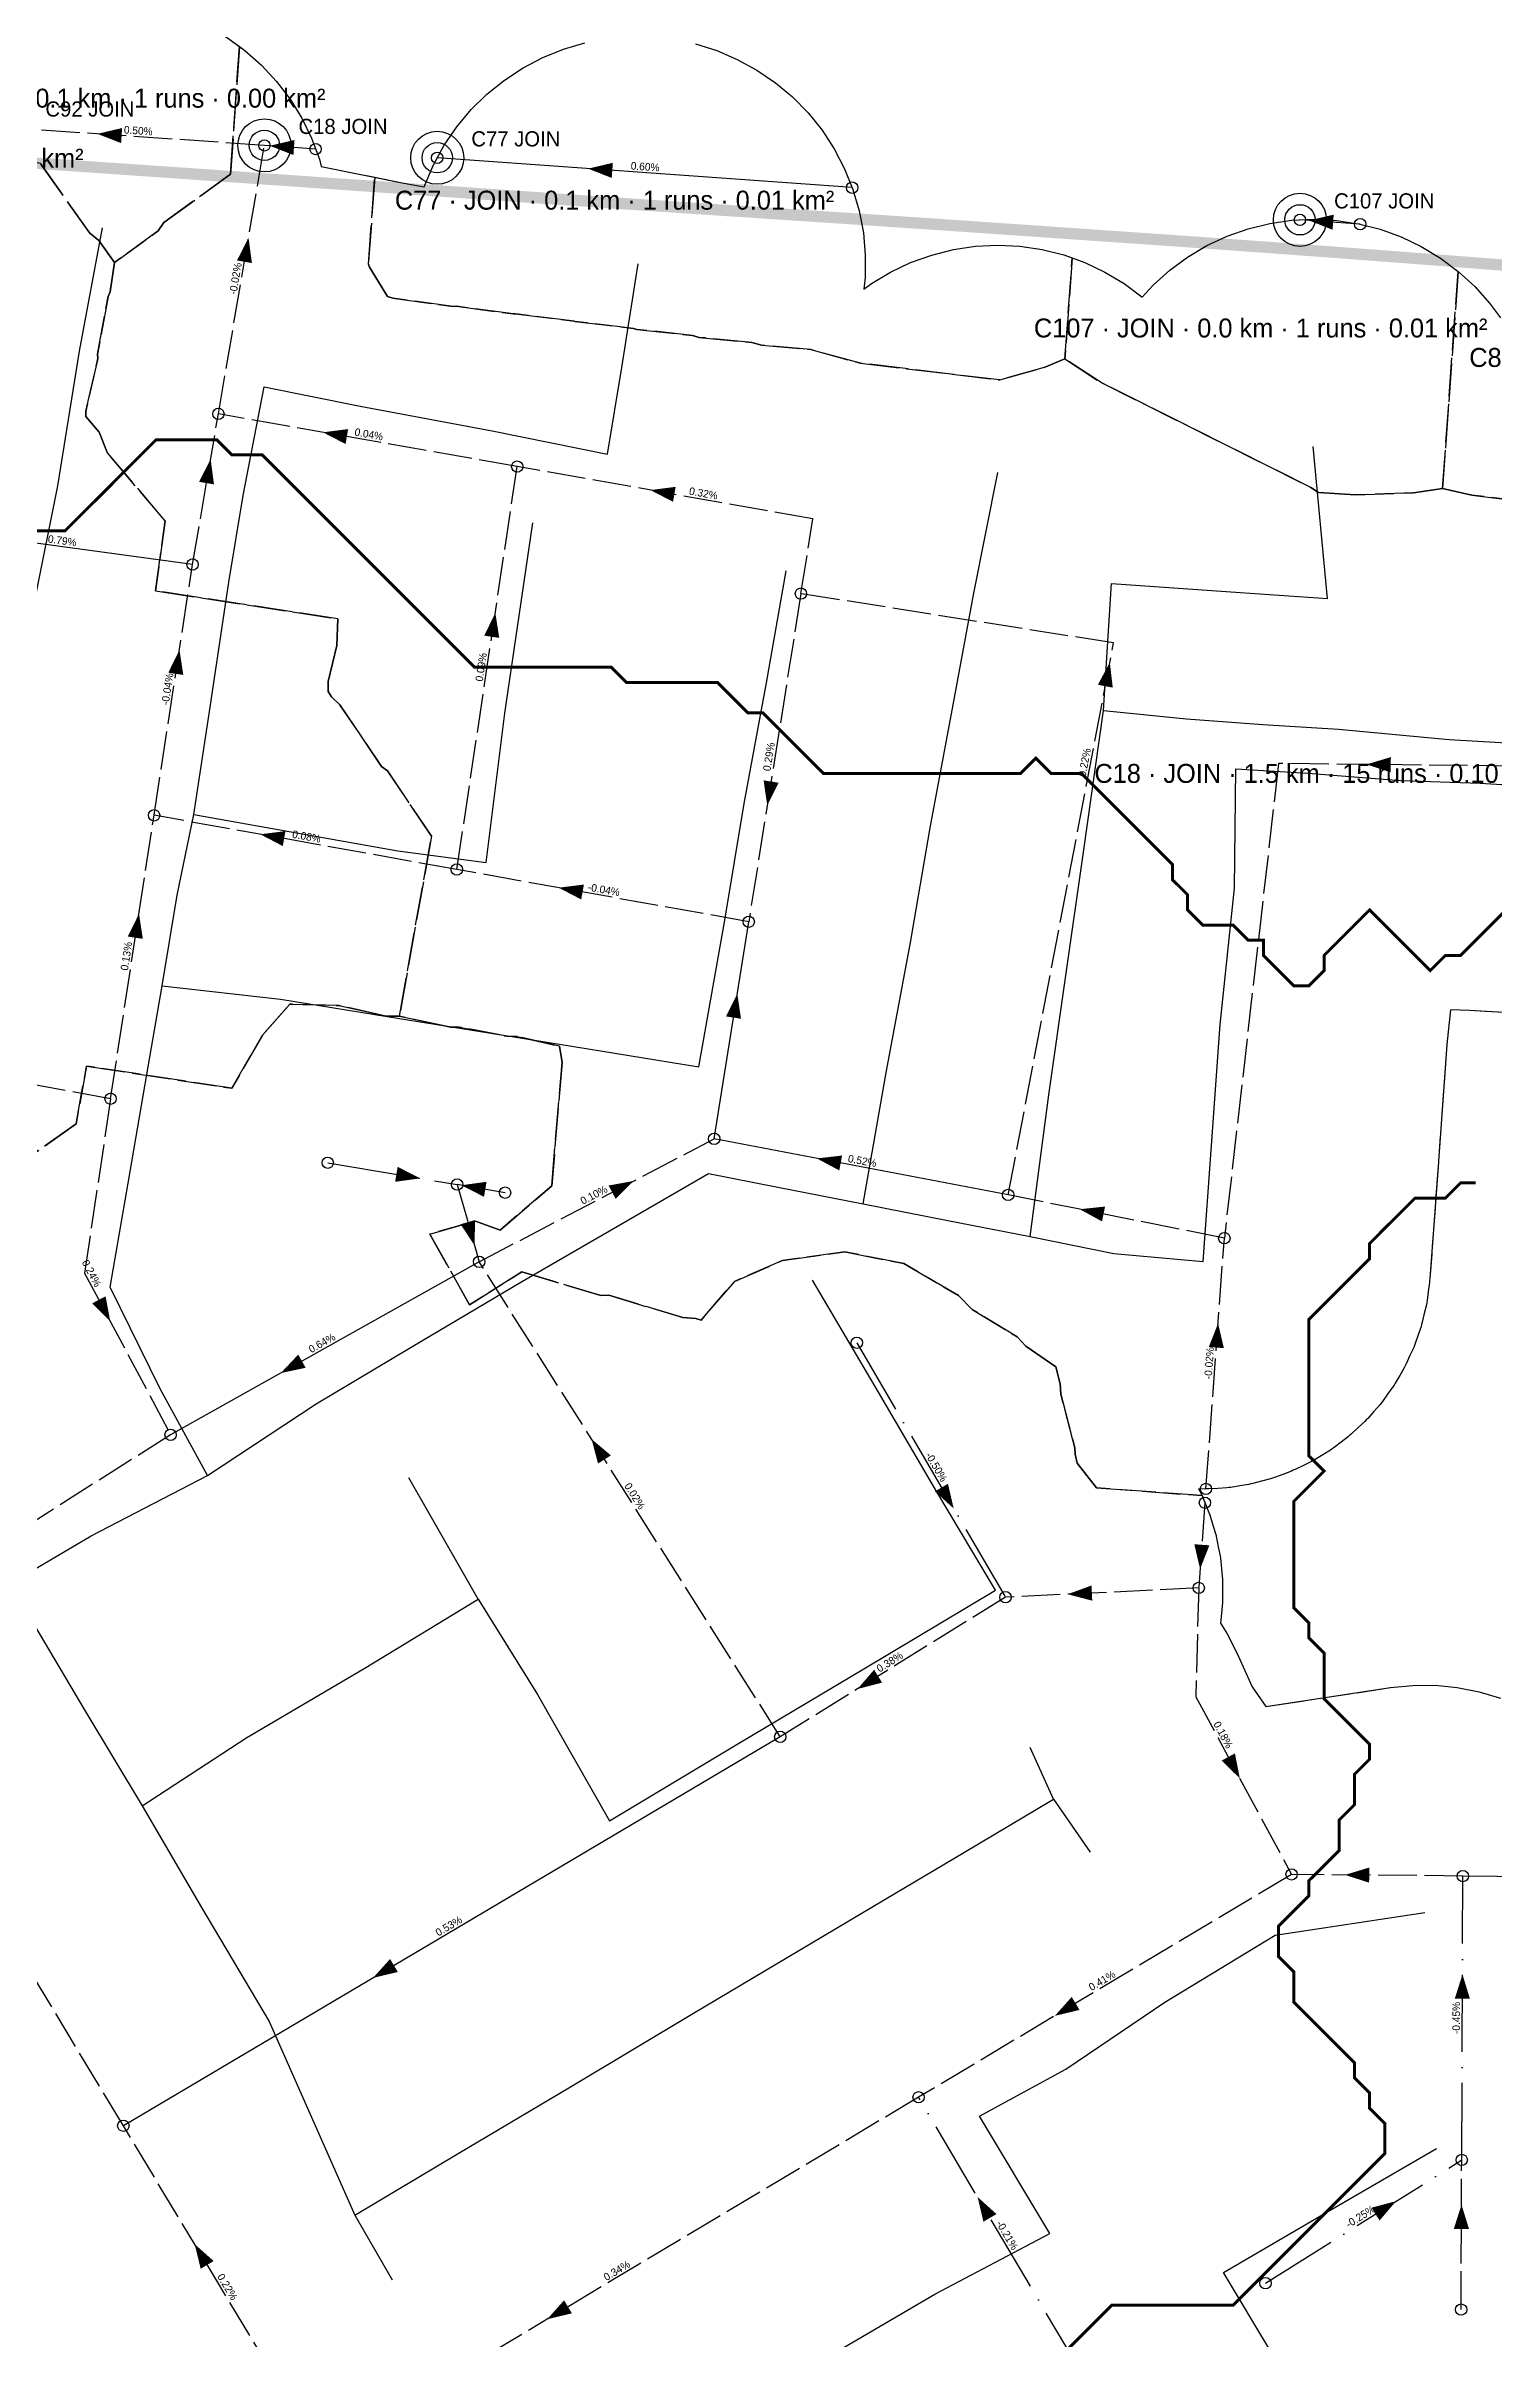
# Model space of a CAD drawing. Header units: metres. Extents: x 440276 to 476894, y 2561381 to 2578972.
# Drawn here: x 446325 to 446707, y 2567024 to 2567629 of the extents above; entities that cross this region are included whole.
import ezdxf
from ezdxf.enums import TextEntityAlignment as Align

# ---------------------------------------------------------------- set-up
doc = ezdxf.new("R2010")
doc.units = ezdxf.units.M
doc.header["$LTSCALE"] = 8
doc.linetypes.add('DASHDOT', pattern=[3.556, 2.54, -0.508, 0, -0.508])
doc.linetypes.add('DASHED', pattern=[1.524, 1.27, -0.254])
for name, color, linetype in [('A_ARROWS', 7, 'Continuous'), ('A_BUILT_2006', 252, 'Continuous'), ('A_CATCH_LABEL', 7, 'Continuous'), ('A_CATCHMENTS', 7, 'Continuous'), ('A_ENVELOPE', 3, 'Continuous'), ('A_GRADIENT', 8, 'Continuous'), ('A_JUNCTIONS', 8, 'Continuous'), ('A_MAIN_PIPE', 5, 'Continuous'), ('A_OUTLET_LABEL', 7, 'Continuous'), ('A_OUTLETS', 7, 'Continuous'), ('A_RUNS', 7, 'Continuous'), ('A_STREAMS', 5, 'Continuous')]:
    doc.layers.add(name, color=color, linetype=linetype)

msp = doc.modelspace()

# ---------------------------------------------------------------- linework, layer by layer
at = {"layer": 'A_ARROWS', "color": 1}
for points in [[(446338.93, 2567606), (446345.45, 2567607.55), (446345.18, 2567603.56)], [(446468.38, 2567596.82), (446474.91, 2567598.36), (446474.62, 2567594.37)], [(446424.11, 2567330.42), (446417.47, 2567329.51), (446418.14, 2567333.45)], [(446434.94, 2567328.59), (446441.58, 2567329.5), (446440.92, 2567325.55)], [(446438.41, 2567312.71), (446434.73, 2567318.32), (446438.58, 2567319.41)], [(446342.32, 2567292.71), (446337.55, 2567297.42), (446341.08, 2567299.3)], [(446387.31, 2567279.05), (446391.91, 2567283.93), (446393.87, 2567280.44)], [(446469.28, 2567261.65), (446474.39, 2567257.32), (446471.01, 2567255.18)], [(446564.83, 2567243.31), (446559.88, 2567247.82), (446563.33, 2567249.84)], [(446629.84, 2567227.35), (446628.31, 2567233.88), (446632.3, 2567233.59)], [(446594.9, 2567220.69), (446601.2, 2567222.99), (446601.39, 2567218.99)], [(446539.46, 2567195.69), (446543.84, 2567200.77), (446545.95, 2567197.37)], [(446640.32, 2567172.11), (446635.52, 2567176.79), (446639.04, 2567178.69)], [(446668.06, 2567146.64), (446674.48, 2567148.58), (446674.44, 2567144.58)], [(446411.65, 2567119.47), (446416.14, 2567124.45), (446418.18, 2567121.01)], [(446699.06, 2567120.37), (446701.03, 2567113.97), (446697.03, 2567113.98)], [(446591.51, 2567109.44), (446595.97, 2567114.44), (446598.03, 2567111.01)], [(446571.15, 2567061.64), (446576.13, 2567057.15), (446572.68, 2567055.12)], [(446681.54, 2567060.55), (446677.19, 2567055.45), (446675.06, 2567058.83)], [(446698.81, 2567059.63), (446700.78, 2567053.22), (446696.78, 2567053.24)], [(446364.59, 2567049.21), (446369.6, 2567044.76), (446366.18, 2567042.7)], [(446457.59, 2567029.4), (446462.05, 2567034.4), (446464.11, 2567030.96)]]:
    msp.add_solid(points, dxfattribs=at)
at = {"layer": 'A_ARROWS', "color": 2}
for points in [[(446384.4, 2567602.86), (446390.93, 2567604.4), (446390.64, 2567600.41)], [(446378.8, 2567578.57), (446379.69, 2567571.92), (446375.75, 2567572.6)], [(446398.44, 2567527.25), (446405.09, 2567528.11), (446404.4, 2567524.17)], [(446368.8, 2567520.17), (446369.69, 2567513.52), (446365.74, 2567514.2)], [(446484.83, 2567512.01), (446491.48, 2567512.87), (446490.79, 2567508.93)], [(446443.91, 2567479.64), (446444.94, 2567473.02), (446440.98, 2567473.61)], [(446606.03, 2567466.56), (446606.8, 2567459.9), (446602.87, 2567460.65)], [(446673.75, 2567439.63), (446680.17, 2567441.56), (446680.12, 2567437.56)], [(446515.64, 2567428.8), (446514.68, 2567435.43), (446518.63, 2567434.8)], [(446460.62, 2567407.1), (446467.28, 2567407.94), (446466.57, 2567404)], [(446507.75, 2567379.16), (446508.72, 2567372.53), (446504.77, 2567373.15)], [(446528.74, 2567335.67), (446535.4, 2567336.44), (446534.65, 2567332.51)], [(446480.39, 2567329.72), (446475.65, 2567324.98), (446473.79, 2567328.53)], [(446598.09, 2567322.27), (446604.76, 2567322.97), (446603.97, 2567319.05)], [(446634.59, 2567292.15), (446636.12, 2567285.62), (446632.13, 2567285.91)]]:
    msp.add_solid(points, dxfattribs=at)
at = {"layer": 'A_ARROWS', "color": 3}
for points in [[(446658.56, 2567583.15), (446665.08, 2567584.68), (446664.8, 2567580.7)], [(446360.58, 2567469.87), (446361.59, 2567463.24), (446357.63, 2567463.84)], [(446381.9, 2567421.19), (446388.55, 2567422.03), (446387.84, 2567418.09)], [(446349.9, 2567400.24), (446350.91, 2567393.61), (446346.95, 2567394.22)]]:
    msp.add_solid(points, dxfattribs=at)
at = {"layer": 'A_BUILT_2006', "color": 252}
for points in [[(446334.23, 2567548.63), (446340.29, 2567581.19)], [(446477.25, 2567544.39), (446481.57, 2567571.67)], [(446328.51, 2567513.15), (446334.23, 2567548.63)], [(446473.47, 2567521.49), (446477.25, 2567544.39)], [(446377.36, 2567510.59), (446382.93, 2567539.26)], [(446382.93, 2567539.26), (446408.24, 2567534.12)], [(446408.24, 2567534.12), (446443.04, 2567527.61)], [(446443.04, 2567527.61), (446473.47, 2567521.49)], [(446663.48, 2567483.44), (446659.7, 2567523.49)], [(446322.57, 2567483.77), (446328.51, 2567513.15)], [(446570.13, 2567484.8), (446576.46, 2567516.63)], [(446373.58, 2567487.68), (446377.36, 2567510.59)], [(446450.19, 2567478.84), (446453.78, 2567503.34)], [(446515.46, 2567461.14), (446520.68, 2567490.7)], [(446368.67, 2567454.73), (446373.58, 2567487.68)], [(446564.69, 2567455.34), (446570.13, 2567484.8)], [(446604.36, 2567453.84), (446606.43, 2567487.34)], [(446606.43, 2567487.34), (446640.47, 2567485.01)], [(446640.47, 2567485.01), (446663.48, 2567483.44)], [(446446.42, 2567453.16), (446450.19, 2567478.84)], [(446509.53, 2567429.28), (446515.46, 2567461.14)], [(446364.33, 2567426.41), (446368.67, 2567454.73)], [(446441.47, 2567413.73), (446446.42, 2567453.16)], [(446558.61, 2567422.86), (446564.69, 2567455.34)], [(446599.12, 2567416.48), (446604.36, 2567453.84)], [(446604.36, 2567453.84), (446626.25, 2567451.64)], [(446626.25, 2567451.64), (446646.36, 2567450.17)], [(446646.36, 2567450.17), (446666.37, 2567448.94)], [(446666.37, 2567448.94), (446695.53, 2567446.23)], [(446695.53, 2567446.23), (446721.36, 2567444.72)], [(446638.89, 2567406.99), (446639.27, 2567438.5)], [(446639.27, 2567438.5), (446658.23, 2567437.36)], [(446658.23, 2567437.36), (446682.7, 2567435.41)], [(446682.7, 2567435.41), (446703.72, 2567434.65)], [(446703.72, 2567434.65), (446722.25, 2567433.57)], [(446504.44, 2567398.57), (446509.53, 2567429.28)], [(446359.98, 2567405.13), (446364.33, 2567426.41)], [(446364.33, 2567426.41), (446395.98, 2567420.79)], [(446553.41, 2567392.69), (446558.61, 2567422.86)], [(446395.98, 2567420.79), (446418.16, 2567416.86)], [(446418.16, 2567416.86), (446441.47, 2567413.73)], [(446594.46, 2567383.91), (446599.12, 2567416.48)], [(446356.04, 2567381.22), (446359.98, 2567405.13)], [(446635.16, 2567370.99), (446638.89, 2567406.99)], [(446497.61, 2567359.83), (446504.44, 2567398.57)], [(446547.12, 2567358.83), (446553.41, 2567392.69)], [(446351.57, 2567355.29), (446356.04, 2567381.22)], [(446356.04, 2567381.22), (446387.26, 2567377.7)], [(446589.93, 2567352.48), (446594.46, 2567383.91)], [(446387.26, 2567377.7), (446418.59, 2567372.63)], [(446418.59, 2567372.63), (446460.84, 2567365.79)], [(446632.89, 2567339.1), (446635.16, 2567370.99)], [(446460.84, 2567365.79), (446497.61, 2567359.83)], [(446540.93, 2567323.69), (446547.12, 2567358.83)], [(446347.06, 2567329.19), (446351.57, 2567355.29)], [(446584.99, 2567315.07), (446589.93, 2567352.48)], [(446630.63, 2567308.44), (446632.89, 2567339.1)], [(446475.67, 2567317.52), (446500.19, 2567331.74)], [(446500.19, 2567331.74), (446518.47, 2567328.13)], [(446342.32, 2567301.7), (446347.06, 2567329.19)], [(446518.47, 2567328.13), (446540.93, 2567323.69)], [(446540.93, 2567323.69), (446563.29, 2567319.27)], [(446451.08, 2567303.25), (446475.67, 2567317.52)], [(446563.29, 2567319.27), (446584.99, 2567315.07)], [(446584.99, 2567315.07), (446607.07, 2567310.62)], [(446607.07, 2567310.62), (446630.63, 2567308.44)], [(446355.51, 2567274.91), (446342.32, 2567301.7)], [(446421.69, 2567285.92), (446451.08, 2567303.25)], [(446545.01, 2567273.98), (446527.57, 2567303.55)], [(446396.62, 2567270.95), (446421.69, 2567285.92)], [(446367.98, 2567252.03), (446355.51, 2567274.91)], [(446560.42, 2567247.72), (446545.01, 2567273.98)], [(446367.98, 2567252.03), (446396.62, 2567270.95)], [(446337.26, 2567236.1), (446367.98, 2567252.03)], [(446439.42, 2567219.43), (446421.05, 2567251.44)], [(446575.83, 2567221.72), (446560.42, 2567247.72)], [(446315.81, 2567223.43), (446337.26, 2567236.1)], [(446315.81, 2567223.43), (446335.58, 2567190.04)], [(446409.33, 2567201.1), (446439.42, 2567219.43)], [(446439.42, 2567219.43), (446455.05, 2567194.24)], [(446541.11, 2567201.01), (446575.83, 2567221.72)], [(446378.34, 2567182.86), (446409.33, 2567201.1)], [(446507.86, 2567181.18), (446541.11, 2567201.01)], [(446455.05, 2567194.24), (446474.07, 2567160.88)], [(446335.58, 2567190.04), (446350.7, 2567164.88)], [(446350.7, 2567164.88), (446378.34, 2567182.86)], [(446474.07, 2567160.88), (446507.86, 2567181.18)], [(446591.16, 2567166.64), (446584.99, 2567180.28)], [(446350.7, 2567164.88), (446366.38, 2567138.05)], [(446567.68, 2567152.66), (446591.16, 2567166.64)], [(446591.16, 2567166.64), (446600.81, 2567152.64)], [(446549.32, 2567141.73), (446567.68, 2567152.66)], [(446366.38, 2567138.05), (446384.22, 2567107.97)], [(446527.39, 2567128.67), (446549.32, 2567141.73)], [(446649.64, 2567130.74), (446689.1, 2567136.73)], [(446496.23, 2567110.12), (446527.39, 2567128.67)], [(446620.54, 2567113.05), (446649.64, 2567130.74)], [(446384.22, 2567107.97), (446406.84, 2567056.89)], [(446463.7, 2567090.74), (446496.23, 2567110.12)], [(446594.45, 2567095.41), (446620.54, 2567113.05)], [(446434.06, 2567073.1), (446463.7, 2567090.74)], [(446571.64, 2567083.01), (446594.45, 2567095.41)], [(446590.2, 2567052.06), (446571.64, 2567083.01)], [(446406.84, 2567056.89), (446434.06, 2567073.1)], [(446663.73, 2567057.87), (446692.19, 2567074.43)], [(446406.84, 2567056.89), (446416.73, 2567039.76)], [(446636.03, 2567041.76), (446663.73, 2567057.87)], [(446559.83, 2567036.05), (446590.2, 2567052.06)], [(446648.78, 2567020.45), (446636.03, 2567041.76)], [(446535.67, 2567021.84), (446559.83, 2567036.05)]]:
    msp.add_lwpolyline(points, dxfattribs=at)
at = {"layer": 'A_CATCHMENTS', "color": 1, "linetype": 'DASHED'}
msp.add_lwpolyline([(446356.42, 2567582.59), (446354.99, 2567580.42), (446343.45, 2567572.06), (446339.33, 2567577.9), (446336.92, 2567579.79), (446323.95, 2567598.14), (446305.83, 2567601.8), (446308.62, 2567640.49), (446309.95, 2567640.51), (446315.82, 2567640.02), (446321.61, 2567638.95), (446322.89, 2567638.58), (446327.87, 2567639.89), (446333.68, 2567640.83), (446339.56, 2567641.19), (446345.45, 2567640.97), (446351.28, 2567640.18), (446357.01, 2567638.82), (446362.58, 2567636.9), (446367.93, 2567634.45), (446373.02, 2567631.49), (446376.39, 2567629.05), (446374.07, 2567595.38), (446356.42, 2567582.59)], close=True, dxfattribs=at)
at = {"layer": 'A_CATCHMENTS', "color": 2, "linetype": 'DASHED'}
msp.add_lwpolyline([(446718.76, 2567373.67), (446700.88, 2567374.71), (446695.88, 2567374.89), (446694.94, 2567365.77), (446692.74, 2567334.85), (446692.73, 2567334.77), (446692.73, 2567334.69), (446690.47, 2567304.03), (446690.4, 2567303.47), (446690.38, 2567302.91), (446690.04, 2567300.55), (446689.75, 2567298.18), (446689.63, 2567297.63), (446689.55, 2567297.08), (446688.98, 2567294.76), (446688.46, 2567292.44), (446688.28, 2567291.9), (446688.15, 2567291.36), (446687.36, 2567289.11), (446686.61, 2567286.85), (446686.38, 2567286.33), (446686.2, 2567285.8), (446685.19, 2567283.64), (446684.23, 2567281.46), (446683.95, 2567280.97), (446683.71, 2567280.46), (446682.5, 2567278.41), (446681.32, 2567276.34), (446681, 2567275.88), (446680.71, 2567275.4), (446679.31, 2567273.47), (446677.93, 2567271.52), (446677.57, 2567271.1), (446677.23, 2567270.65), (446675.64, 2567268.87), (446674.09, 2567267.07), (446673.68, 2567266.68), (446673.31, 2567266.26), (446671.55, 2567264.65), (446669.82, 2567263.01), (446669.38, 2567262.66), (446668.97, 2567262.28), (446667.06, 2567260.85), (446665.18, 2567259.38), (446664.71, 2567259.08), (446664.26, 2567258.74), (446662.22, 2567257.51), (446660.21, 2567256.23), (446659.71, 2567255.98), (446659.23, 2567255.69), (446657.08, 2567254.66), (446654.95, 2567253.59), (446654.42, 2567253.38), (446653.92, 2567253.14), (446651.68, 2567252.32), (446649.45, 2567251.47), (446648.91, 2567251.32), (446648.38, 2567251.12), (446646.08, 2567250.53), (446643.78, 2567249.9), (446643.23, 2567249.8), (446642.68, 2567249.66), (446640.33, 2567249.3), (446637.98, 2567248.89), (446637.42, 2567248.85), (446636.86, 2567248.76), (446634.48, 2567248.63), (446632.11, 2567248.46), (446631.54, 2567248.47), (446630.98, 2567248.44), (446629.46, 2567248.5), (446630.12, 2567247.27), (446630.16, 2567247.18), (446630.2, 2567247.1), (446630.36, 2567246.72), (446602.49, 2567248.76), (446597.44, 2567255.29), (446596.85, 2567257.64), (446596.81, 2567259.31), (446593.11, 2567273.47), (446592.94, 2567276.22), (446591.74, 2567280.66), (446583.91, 2567286.11), (446581.58, 2567288.57), (446569.71, 2567295.83), (446566.1, 2567299.52), (446551.64, 2567307.94), (446536.15, 2567311.01), (446519.64, 2567308.73), (446506.98, 2567303.23), (446498.19, 2567293), (446496.84, 2567293.41), (446493.39, 2567293.68), (446473.86, 2567299.59), (446471.73, 2567299.47), (446450.89, 2567305.78), (446437.1, 2567297.04), (446426.63, 2567315.71), (446438.7, 2567319.16), (446445.15, 2567316.74), (446458.79, 2567328.42), (446461.51, 2567360.97), (446460.84, 2567365.31), (446449.71, 2567367.83), (446449.71, 2567367.83), (446446.94, 2567367.93), (446434.27, 2567370.34), (446432.06, 2567370.34), (446418.59, 2567373.2), (446427.09, 2567420.67), (446415.42, 2567437.95), (446413.89, 2567439.08), (446402.91, 2567455.35), (446400.7, 2567457.49), (446399.78, 2567458.85), (446399.84, 2567461.49), (446402.05, 2567471), (446402.33, 2567478.05), (446354.28, 2567485.42), (446356.78, 2567503.86), (446341.6, 2567521.79), (446339.41, 2567527.28), (446335.9, 2567531.44), (446335.9, 2567532.81), (446339.01, 2567546.69), (446338.96, 2567547.92), (446341.77, 2567563.08), (446342.32, 2567564.36), (446343.45, 2567572.06), (446354.99, 2567580.42), (446356.42, 2567582.59), (446374.07, 2567595.38), (446376.39, 2567629.05), (446377.79, 2567628.04), (446382.2, 2567624.14), (446386.21, 2567619.82), (446389.77, 2567615.13), (446392.86, 2567610.12), (446395.44, 2567604.83), (446397.49, 2567599.31), (446397.99, 2567597.42), (446412.09, 2567594.56), (446410.44, 2567571.66), (446410.67, 2567570.87), (446415.5, 2567563.12), (446416.88, 2567562.62), (446432.75, 2567560.44), (446433.63, 2567560.5), (446448.67, 2567558.5), (446449.2, 2567558.54), (446464.78, 2567556.54), (446464.84, 2567556.52), (446480.37, 2567554.69), (446481.26, 2567554.41), (446495.96, 2567552.83), (446497.68, 2567552.31), (446511.54, 2567550.96), (446514.11, 2567550.23), (446527.13, 2567549.08), (446540.26, 2567545.49), (446576.99, 2567541.07), (446588.69, 2567544.37), (446594.18, 2567546.61), (446603.71, 2567540.39), (446659.1, 2567512.69), (446661.12, 2567511.38), (446670.83, 2567510.72), (446686.17, 2567511.33), (446693.82, 2567512.45), (446701.49, 2567510.67), (446716.8, 2567508.81)], dxfattribs=at)
at = {"layer": 'A_CATCHMENTS', "color": 1, "linetype": 'DASHED'}
for points in [[(446496.71, 2567629.73), (446502.33, 2567627.97), (446507.75, 2567625.66), (446512.91, 2567622.83), (446517.78, 2567619.51), (446522.29, 2567615.73), (446526.42, 2567611.53), (446530.11, 2567606.94), (446533.33, 2567602.02), (446536.05, 2567596.8), (446538.25, 2567591.33), (446539.91, 2567585.68), (446541, 2567579.9), (446541.52, 2567574.03), (446541.46, 2567568.14), (446541.13, 2567565.03), (446543.11, 2567566.51), (446548.16, 2567569.54), (446553.48, 2567572.05), (446559.03, 2567574.04), (446564.74, 2567575.47), (446570.56, 2567576.34), (446576.44, 2567576.63), (446582.32, 2567576.34), (446588.15, 2567575.48), (446593.86, 2567574.05), (446596.1, 2567573.25), (446594.18, 2567546.61), (446588.69, 2567544.37), (446576.99, 2567541.07), (446576.99, 2567541.07), (446540.26, 2567545.49), (446527.13, 2567549.08), (446514.11, 2567550.23), (446511.54, 2567550.96), (446497.68, 2567552.31), (446495.96, 2567552.83), (446481.26, 2567554.41), (446480.37, 2567554.69), (446464.84, 2567556.52), (446464.78, 2567556.54), (446449.2, 2567558.54), (446448.67, 2567558.5), (446433.63, 2567560.5), (446432.75, 2567560.44), (446416.88, 2567562.62), (446415.5, 2567563.12), (446410.67, 2567570.87), (446410.44, 2567571.66), (446412.09, 2567594.56), (446419.73, 2567593.01), (446425.14, 2567592), (446425.27, 2567592.44), (446427.58, 2567597.85), (446430.41, 2567603.02), (446433.73, 2567607.88), (446437.51, 2567612.4), (446441.71, 2567616.52), (446446.3, 2567620.21), (446451.22, 2567623.44), (446456.44, 2567626.16), (446461.91, 2567628.36), (446467.56, 2567630.01)], [(446716.8, 2567508.81), (446701.49, 2567510.67), (446693.82, 2567512.45), (446697.94, 2567569.73), (446697.95, 2567569.72), (446702.29, 2567565.75), (446706.23, 2567561.37), (446709.09, 2567557.48)], [(446315.16, 2567332.02), (446333.3, 2567344.79), (446336.08, 2567360.04), (446374.35, 2567354.17), (446382.49, 2567368.23), (446389.71, 2567376.36), (446402.61, 2567376.03), (446414.99, 2567373.24), (446418.59, 2567373.2), (446432.06, 2567370.34), (446434.27, 2567370.34), (446446.94, 2567367.93), (446449.71, 2567367.83), (446460.84, 2567365.31), (446461.51, 2567360.97), (446458.79, 2567328.42), (446445.15, 2567316.74), (446438.7, 2567319.16), (446426.63, 2567315.71), (446437.1, 2567297.04), (446450.89, 2567305.78), (446471.73, 2567299.47), (446473.86, 2567299.59), (446493.39, 2567293.68), (446496.84, 2567293.41), (446498.19, 2567293), (446506.98, 2567303.23), (446519.64, 2567308.73), (446536.15, 2567311.01), (446551.64, 2567307.94), (446566.1, 2567299.52), (446569.71, 2567295.83), (446581.58, 2567288.57), (446583.91, 2567286.11), (446591.74, 2567280.66), (446592.94, 2567276.22), (446593.11, 2567273.47), (446596.81, 2567259.31), (446596.85, 2567257.64), (446597.44, 2567255.29), (446602.49, 2567248.76), (446630.36, 2567246.72), (446631.28, 2567244.46), (446632.36, 2567241.82), (446632.39, 2567241.74), (446632.42, 2567241.65), (446633.24, 2567238.92), (446634.06, 2567236.19), (446634.08, 2567236.1), (446634.11, 2567236.01), (446634.65, 2567233.21), (446635.2, 2567230.41), (446635.21, 2567230.32), (446635.22, 2567230.23), (446635.49, 2567227.39), (446635.76, 2567224.55), (446635.76, 2567224.46), (446635.77, 2567224.36), (446635.76, 2567221.51), (446635.75, 2567218.66), (446635.74, 2567218.57), (446635.74, 2567218.48), (446635.45, 2567215.64), (446635.19, 2567213.02), (446636.97, 2567210.25), (446639.66, 2567205.01), (446643.61, 2567196.28), (446647.21, 2567191.06), (446680.1, 2567196.05), (446685.95, 2567196.65), (446691.84, 2567196.67), (446697.7, 2567196.11), (446703.48, 2567194.98), (446709.12, 2567193.29)]]:
    msp.add_lwpolyline(points, dxfattribs=at)
at = {"layer": 'A_CATCHMENTS', "color": 3, "linetype": 'DASHED'}
msp.add_lwpolyline([(446323.95, 2567598.14), (446336.92, 2567579.79), (446339.33, 2567577.9), (446343.45, 2567572.06), (446342.32, 2567564.36), (446341.77, 2567563.08), (446338.96, 2567547.92), (446339.01, 2567546.69), (446335.9, 2567532.81), (446335.9, 2567531.44), (446339.41, 2567527.28), (446341.6, 2567521.79), (446356.78, 2567503.86), (446354.28, 2567485.42), (446402.33, 2567478.05), (446402.05, 2567471), (446399.84, 2567461.49), (446399.78, 2567458.85), (446400.7, 2567457.49), (446402.91, 2567455.35), (446413.89, 2567439.08), (446415.42, 2567437.95), (446427.09, 2567420.67), (446418.59, 2567373.2), (446414.99, 2567373.24), (446402.61, 2567376.03), (446389.71, 2567376.36), (446382.49, 2567368.23), (446374.35, 2567354.17), (446336.08, 2567360.04), (446333.3, 2567344.79), (446315.16, 2567332.02)], dxfattribs=at)
msp.add_lwpolyline([(446693.82, 2567512.45), (446686.17, 2567511.33), (446670.83, 2567510.72), (446661.12, 2567511.38), (446659.1, 2567512.69), (446603.71, 2567540.39), (446594.18, 2567546.61), (446596.1, 2567573.25), (446599.41, 2567572.06), (446604.73, 2567569.55), (446609.78, 2567566.52), (446614.51, 2567563.02), (446614.58, 2567562.95), (446617.44, 2567566.08), (446621.82, 2567570.02), (446626.56, 2567573.51), (446631.63, 2567576.52), (446636.96, 2567579.01), (446642.51, 2567580.97), (446648.23, 2567582.38), (446654.06, 2567583.22), (446659.94, 2567583.49), (446665.82, 2567583.18), (446671.64, 2567582.29), (446677.34, 2567580.84), (446682.88, 2567578.83), (446688.19, 2567576.29), (446693.23, 2567573.24), (446697.94, 2567569.73), (446693.82, 2567512.45)], close=True, dxfattribs=at)
at = {"layer": 'A_ENVELOPE', "color": 3}
for points in [[(446373.02, 2567631.49), (446377.79, 2567628.04), (446382.2, 2567624.14), (446386.21, 2567619.82), (446389.77, 2567615.13), (446392.86, 2567610.12), (446395.44, 2567604.83), (446397.49, 2567599.31), (446397.99, 2567597.42), (446419.73, 2567593.01), (446425.14, 2567592), (446425.27, 2567592.44), (446427.58, 2567597.85), (446430.41, 2567603.02), (446433.73, 2567607.88), (446437.51, 2567612.4), (446441.71, 2567616.52), (446446.3, 2567620.21), (446451.22, 2567623.44), (446456.44, 2567626.16), (446461.91, 2567628.36), (446467.56, 2567630.01)], [(446496.71, 2567629.73), (446502.33, 2567627.97), (446507.75, 2567625.66), (446512.91, 2567622.83), (446517.78, 2567619.51), (446522.29, 2567615.73), (446526.42, 2567611.53), (446530.11, 2567606.94), (446533.33, 2567602.02), (446536.05, 2567596.8), (446538.25, 2567591.33), (446539.91, 2567585.68), (446541, 2567579.9), (446541.52, 2567574.03), (446541.46, 2567568.14), (446541.13, 2567565.03), (446543.11, 2567566.51), (446548.16, 2567569.54), (446553.48, 2567572.05), (446559.03, 2567574.04), (446564.74, 2567575.47), (446570.56, 2567576.34), (446576.44, 2567576.63), (446582.32, 2567576.34), (446588.15, 2567575.48), (446593.86, 2567574.05), (446599.41, 2567572.06), (446604.73, 2567569.55), (446609.78, 2567566.52), (446614.51, 2567563.02), (446614.58, 2567562.95), (446617.44, 2567566.08), (446621.82, 2567570.02), (446626.56, 2567573.51), (446631.63, 2567576.52), (446636.96, 2567579.01), (446642.51, 2567580.97), (446648.23, 2567582.38), (446654.06, 2567583.22), (446659.94, 2567583.49), (446665.82, 2567583.18), (446671.64, 2567582.29), (446677.34, 2567580.84), (446682.88, 2567578.83), (446688.19, 2567576.29), (446693.23, 2567573.24), (446697.95, 2567569.72), (446702.29, 2567565.75), (446706.23, 2567561.37), (446709.09, 2567557.48)], [(446718.76, 2567373.67), (446700.88, 2567374.71), (446695.88, 2567374.89), (446694.94, 2567365.77), (446692.74, 2567334.85), (446692.73, 2567334.77), (446692.73, 2567334.69), (446690.47, 2567304.03), (446690.4, 2567303.47), (446690.38, 2567302.91), (446690.04, 2567300.55), (446689.75, 2567298.18), (446689.63, 2567297.63), (446689.55, 2567297.08), (446688.98, 2567294.76), (446688.46, 2567292.44), (446688.28, 2567291.9), (446688.15, 2567291.36), (446687.36, 2567289.11), (446686.61, 2567286.85), (446686.38, 2567286.33), (446686.2, 2567285.8), (446685.19, 2567283.64), (446684.23, 2567281.46), (446683.95, 2567280.97), (446683.71, 2567280.46), (446682.5, 2567278.41), (446681.32, 2567276.34), (446681, 2567275.88), (446680.71, 2567275.4), (446679.31, 2567273.47), (446677.93, 2567271.52), (446677.57, 2567271.1), (446677.23, 2567270.65), (446675.64, 2567268.87), (446674.09, 2567267.07), (446673.68, 2567266.68), (446673.31, 2567266.26), (446671.55, 2567264.65), (446669.82, 2567263.01), (446669.38, 2567262.66), (446668.97, 2567262.28), (446667.06, 2567260.85), (446665.18, 2567259.38), (446664.71, 2567259.08), (446664.26, 2567258.74), (446662.22, 2567257.51), (446660.21, 2567256.23), (446659.71, 2567255.98), (446659.23, 2567255.69), (446657.08, 2567254.66), (446654.95, 2567253.59), (446654.42, 2567253.38), (446653.92, 2567253.14), (446651.68, 2567252.32), (446649.45, 2567251.47), (446648.91, 2567251.32), (446648.38, 2567251.12), (446646.08, 2567250.53), (446643.78, 2567249.9), (446643.23, 2567249.8), (446642.68, 2567249.66), (446640.33, 2567249.3), (446637.98, 2567248.89), (446637.42, 2567248.85), (446636.86, 2567248.76), (446634.48, 2567248.63), (446632.11, 2567248.46), (446631.54, 2567248.47), (446630.98, 2567248.44), (446629.46, 2567248.5), (446630.12, 2567247.27), (446630.16, 2567247.18), (446630.2, 2567247.1), (446631.28, 2567244.46), (446632.36, 2567241.82), (446632.39, 2567241.74), (446632.42, 2567241.65), (446633.24, 2567238.92), (446634.06, 2567236.19), (446634.08, 2567236.1), (446634.11, 2567236.01), (446634.65, 2567233.21), (446635.2, 2567230.41), (446635.21, 2567230.32), (446635.22, 2567230.23), (446635.49, 2567227.39), (446635.76, 2567224.55), (446635.76, 2567224.46), (446635.77, 2567224.36), (446635.76, 2567221.51), (446635.75, 2567218.66), (446635.74, 2567218.57), (446635.74, 2567218.48), (446635.45, 2567215.64), (446635.19, 2567213.02), (446636.97, 2567210.25), (446639.66, 2567205.01), (446643.61, 2567196.28), (446647.21, 2567191.06), (446680.1, 2567196.05), (446685.95, 2567196.65), (446691.84, 2567196.67), (446697.7, 2567196.11), (446703.48, 2567194.98), (446709.12, 2567193.29)]]:
    msp.add_lwpolyline(points, dxfattribs=at)
at = {"layer": 'A_JUNCTIONS'}
for centre in [(446382.98, 2567602.97), (446396.5, 2567601.99), (446428.58, 2567599.69), (446538.06, 2567591.81), (446656.19, 2567583.32), (446672.08, 2567582.18), (446370.84, 2567532.12), (446449.69, 2567518.21), (446364.04, 2567492.39), (446524.54, 2567484.69), (446353.88, 2567426.2), (446433.76, 2567411.91), (446510.76, 2567398.12), (446342.41, 2567351.42), (446501.65, 2567340.84), (446399.68, 2567334.54), (446433.83, 2567328.78), (446446.47, 2567326.64), (446579.2, 2567326.05), (446636.24, 2567314.62), (446439.64, 2567308.41), (446539.27, 2567287.05), (446358.24, 2567262.75), (446631.39, 2567248.46), (446631.12, 2567244.84), (446629.47, 2567222.34), (446578.51, 2567219.9), (446519.09, 2567183.07), (446653.99, 2567146.78), (446699.17, 2567146.34), (446555.58, 2567087.96), (446345.77, 2567080.46), (446698.86, 2567071.42), (446647.1, 2567038.91), (446698.7, 2567031.94)]:
    msp.add_circle(centre, 1.5, dxfattribs=at)
at = {"layer": 'A_MAIN_PIPE', "color": 5, "const_width": 3}
msp.add_lwpolyline([(445555.28, 2567654.51), (446003.63, 2567620.29), (446474.1, 2567587.83), (446559.28, 2567582.2), (446569.88, 2567581.47), (446580.47, 2567580.74), (446594.98, 2567579.74), (446601.66, 2567579.28), (446612.25, 2567578.55), (446622.84, 2567577.82), (446633.43, 2567577.07), (446644.01, 2567576.32), (446653.1, 2567575.66), (446665.17, 2567574.77), (446675.75, 2567573.97), (446686.34, 2567573.17), (446699.17, 2567572.19), (446707.52, 2567571.56), (446718.12, 2567570.76)], dxfattribs=at)
at = {"layer": 'A_OUTLETS', "color": 5}
for centre, radius in [((446382.98, 2567602.97), 7), ((446382.98, 2567602.97), 4), ((446428.58, 2567599.69), 7), ((446428.58, 2567599.69), 4), ((446656.19, 2567583.32), 7), ((446656.19, 2567583.32), 4)]:
    msp.add_circle(centre, radius, dxfattribs=at)
at = {"layer": 'A_RUNS', "color": 1, "linetype": 'DASHED'}
for points in [[(446382.98, 2567602.97), (446316.21, 2567607.56)], [(446342.41, 2567351.42), (446335.55, 2567305.44), (446358.24, 2567262.75)], [(446433.83, 2567328.78), (446439.64, 2567308.41)], [(446519.09, 2567183.07), (446439.64, 2567308.41)], [(446358.24, 2567262.75), (446269.76, 2567206.64)], [(446631.12, 2567244.84), (446629.47, 2567222.34)], [(446578.51, 2567219.9), (446519.09, 2567183.07)], [(446629.47, 2567222.34), (446578.51, 2567219.9)], [(446629.47, 2567222.34), (446628.69, 2567193.66), (446653.99, 2567146.78)], [(446345.77, 2567080.46), (446269.76, 2567206.64)], [(446653.99, 2567146.78), (446555.58, 2567087.96)], [(446699.17, 2567146.34), (446653.99, 2567146.78)], [(446555.58, 2567087.96), (446397.98, 2566993.77)], [(446397.98, 2566993.77), (446345.77, 2567080.46)], [(446698.7, 2567031.94), (446698.86, 2567071.42)]]:
    msp.add_lwpolyline(points, dxfattribs=at)
at = {"layer": 'A_RUNS', "color": 2, "linetype": 'DASHED'}
for points in [[(446370.84, 2567532.12), (446382.98, 2567602.97)], [(446396.5, 2567601.99), (446382.98, 2567602.97)], [(446364.04, 2567492.39), (446370.84, 2567532.12)], [(446449.69, 2567518.21), (446370.84, 2567532.12)], [(446433.76, 2567411.91), (446449.69, 2567518.21)], [(446524.54, 2567484.69), (446527.68, 2567504.45), (446449.69, 2567518.21)], [(446524.54, 2567484.69), (446510.76, 2567398.12)], [(446579.2, 2567326.05), (446607.01, 2567471.68), (446524.54, 2567484.69)], [(446907.67, 2567437.15), (446650.52, 2567439.87), (446636.24, 2567314.62)], [(446510.76, 2567398.12), (446433.76, 2567411.91)], [(446439.64, 2567308.41), (446501.65, 2567340.84)], [(446636.24, 2567314.62), (446579.2, 2567326.05)], [(446631.39, 2567248.46), (446636.24, 2567314.62)]]:
    msp.add_lwpolyline(points, dxfattribs=at)
at = {"layer": 'A_RUNS', "color": 1}
for points in [[(446538.06, 2567591.81), (446428.58, 2567599.69)], [(446446.47, 2567326.64), (446433.83, 2567328.78)], [(446439.64, 2567308.41), (446358.24, 2567262.75)], [(446519.09, 2567183.07), (446345.77, 2567080.46)], [(446780.5, 2567145.54), (446699.17, 2567146.34)]]:
    msp.add_lwpolyline(points, dxfattribs=at)
at = {"layer": 'A_RUNS', "color": 3, "linetype": 'DASHED'}
for points in [[(446672.08, 2567582.18), (446656.19, 2567583.32)], [(446353.88, 2567426.2), (446364.04, 2567492.39)], [(446342.41, 2567351.42), (446353.88, 2567426.2)], [(446433.76, 2567411.91), (446353.88, 2567426.2)], [(446342.41, 2567351.42), (446265.92, 2567365.37)]]:
    msp.add_lwpolyline(points, dxfattribs=at)
at = {"layer": 'A_RUNS', "color": 3}
msp.add_lwpolyline([(446364.04, 2567492.39), (446294.84, 2567501.78)], dxfattribs=at)
at = {"layer": 'A_RUNS', "color": 2}
for points in [[(446501.65, 2567340.84), (446510.76, 2567398.12)], [(446579.2, 2567326.05), (446501.65, 2567340.84)]]:
    msp.add_lwpolyline(points, dxfattribs=at)
at = {"layer": 'A_RUNS', "color": 1, "linetype": 'DASHDOT'}
for points in [[(446399.68, 2567334.54), (446433.83, 2567328.78)], [(446539.27, 2567287.05), (446578.51, 2567219.9)], [(446698.86, 2567071.42), (446699.17, 2567146.34)], [(446599.6, 2567013.55), (446555.58, 2567087.96)], [(446647.1, 2567038.91), (446698.86, 2567071.42)]]:
    msp.add_lwpolyline(points, dxfattribs=at)
at = {"layer": 'A_STREAMS', "color": 5, "const_width": 0.8}
for points in [[(446710.57, 2567401.24), (446706.57, 2567397.24), (446702.56, 2567393.24), (446698.56, 2567389.24), (446694.56, 2567389.24), (446690.56, 2567385.24), (446686.56, 2567389.24), (446682.56, 2567393.24), (446678.55, 2567397.24), (446674.55, 2567401.24), (446670.55, 2567397.24), (446666.55, 2567393.24), (446662.55, 2567389.24), (446662.55, 2567385.24), (446658.55, 2567381.23), (446654.54, 2567381.23), (446650.54, 2567385.24), (446646.54, 2567389.24), (446646.54, 2567393.24), (446642.54, 2567393.24), (446638.54, 2567397.24), (446634.53, 2567397.24), (446630.53, 2567397.24), (446626.53, 2567401.24), (446626.53, 2567405.25), (446622.53, 2567409.25), (446622.53, 2567413.25), (446618.53, 2567417.25), (446614.53, 2567421.25), (446610.52, 2567425.25), (446606.52, 2567429.26), (446602.52, 2567433.26), (446598.52, 2567437.26), (446594.52, 2567437.26), (446590.52, 2567437.26), (446586.51, 2567441.26), (446582.51, 2567437.26), (446578.51, 2567437.26), (446574.51, 2567437.26), (446570.51, 2567437.26), (446566.51, 2567437.26), (446562.5, 2567437.26), (446558.5, 2567437.26), (446554.5, 2567437.26), (446550.5, 2567437.26), (446546.5, 2567437.26), (446542.49, 2567437.26), (446538.49, 2567437.26), (446534.49, 2567437.26), (446530.49, 2567437.26), (446526.49, 2567441.26), (446522.49, 2567445.26), (446518.48, 2567449.26), (446514.48, 2567453.27), (446510.48, 2567453.27), (446506.48, 2567457.27), (446502.48, 2567461.27), (446498.48, 2567461.27), (446494.47, 2567461.27), (446490.47, 2567461.27), (446486.47, 2567461.27), (446482.47, 2567461.27), (446478.47, 2567461.27), (446474.47, 2567465.27), (446470.46, 2567465.27), (446466.46, 2567465.27), (446462.46, 2567465.27), (446458.46, 2567465.27), (446454.46, 2567465.27), (446450.45, 2567465.27), (446446.45, 2567465.27), (446442.45, 2567465.27), (446438.45, 2567465.27), (446434.45, 2567469.27), (446430.45, 2567473.28), (446426.44, 2567477.28), (446422.44, 2567481.28), (446418.44, 2567485.28), (446414.44, 2567489.28), (446410.44, 2567493.28), (446406.44, 2567497.29), (446402.43, 2567501.29), (446398.43, 2567505.29), (446394.43, 2567509.29), (446390.43, 2567513.29), (446386.43, 2567517.3), (446382.42, 2567521.3), (446378.42, 2567521.3), (446374.42, 2567521.3), (446370.42, 2567525.3), (446366.42, 2567525.3), (446362.42, 2567525.3), (446358.41, 2567525.3), (446354.41, 2567525.3), (446350.41, 2567521.3), (446346.41, 2567517.3), (446342.41, 2567513.29), (446338.41, 2567509.29), (446334.4, 2567505.29), (446330.4, 2567501.29), (446326.4, 2567501.29), (446322.4, 2567501.29)], [(446702.56, 2567329.21), (446698.56, 2567329.21), (446694.56, 2567325.21), (446690.56, 2567325.21), (446686.56, 2567325.21), (446682.56, 2567321.21), (446678.55, 2567317.21), (446674.55, 2567313.2), (446674.55, 2567309.2), (446670.55, 2567305.2), (446666.55, 2567301.2), (446662.55, 2567297.2), (446658.55, 2567293.2), (446658.55, 2567289.19), (446658.55, 2567285.19), (446658.55, 2567281.19), (446658.55, 2567277.19), (446658.55, 2567273.19), (446658.55, 2567269.18), (446658.55, 2567265.18), (446658.55, 2567261.18), (446658.55, 2567257.18), (446662.55, 2567253.18), (446658.55, 2567249.18), (446654.54, 2567245.17), (446654.54, 2567241.17), (446654.54, 2567237.17), (446654.54, 2567233.17), (446654.54, 2567229.17), (446654.54, 2567225.17), (446654.54, 2567221.16), (446654.54, 2567217.16), (446658.55, 2567213.16), (446658.55, 2567209.16), (446662.55, 2567205.16), (446662.55, 2567201.15), (446662.55, 2567197.15), (446662.55, 2567193.15), (446666.55, 2567189.15), (446670.55, 2567185.15), (446674.55, 2567181.15), (446674.55, 2567177.14), (446670.55, 2567173.14), (446670.55, 2567169.14), (446670.55, 2567165.14), (446666.55, 2567161.14), (446666.55, 2567157.13), (446666.55, 2567153.13), (446662.55, 2567149.13), (446658.55, 2567145.13), (446658.55, 2567141.13), (446654.54, 2567137.13), (446650.54, 2567133.12), (446650.54, 2567129.12), (446650.54, 2567125.12), (446654.54, 2567121.12), (446654.54, 2567117.12), (446654.54, 2567113.12), (446658.55, 2567109.11), (446662.55, 2567105.11), (446666.55, 2567101.11), (446670.55, 2567097.11), (446670.55, 2567093.11), (446674.55, 2567089.1), (446674.55, 2567085.1), (446678.55, 2567081.1), (446678.55, 2567077.1), (446678.55, 2567073.1), (446674.55, 2567069.1), (446670.55, 2567065.09), (446666.55, 2567061.09), (446662.55, 2567057.09), (446658.55, 2567053.09), (446654.54, 2567049.09), (446650.54, 2567045.08), (446646.54, 2567041.08), (446642.54, 2567037.08), (446638.54, 2567033.08), (446634.53, 2567033.08), (446630.53, 2567033.08), (446626.53, 2567033.08), (446622.53, 2567033.08), (446618.53, 2567033.08), (446614.53, 2567033.08), (446610.52, 2567033.08), (446606.52, 2567033.08), (446602.52, 2567029.08), (446598.52, 2567025.08), (446594.52, 2567021.07)]]:
    msp.add_lwpolyline(points, dxfattribs=at)

# ---------------------------------------------------------------- texts
at = {"layer": 'A_CATCH_LABEL', "color": 1}
for s, p in [('C92 · JOIN · 0.1 km · 1 runs · 0.00 km²', (446341.13, 2567615.42)), ('C77 · JOIN · 0.1 km · 1 runs · 0.01 km²', (446475.37, 2567588.51)), ('C86 · JOIN · 0.1 km · 1 runs · 0.01 km²', (446758.81, 2567547.01))]:
    msp.add_text(s, height=5, dxfattribs=at).set_placement(p, align=Align.MIDDLE_CENTER)
at = {"layer": 'A_CATCH_LABEL', "color": 2}
for s, p in [('C99 · JOIN · 0.1 km · 1 runs · 0.00 km²', (446277.32, 2567599.58)), ('C18 · JOIN · 1.5 km · 15 runs · 0.10 km²', (446661.78, 2567437.26))]:
    msp.add_text(s, height=5, dxfattribs=at).set_placement(p, align=Align.MIDDLE_CENTER)
at = {"layer": 'A_CATCH_LABEL', "color": 3}
msp.add_text('C107 · JOIN · 0.0 km · 1 runs · 0.01 km²', height=5, dxfattribs=at).set_placement((446645.82, 2567554.78), align=Align.MIDDLE_CENTER)
at = {"layer": 'A_GRADIENT', "color": 1}
for s, rotation, p in [('0.50%', 356.06073, (446349.6, 2567605.26)), ('0.60%', 355.88648, (446483.32, 2567595.75)), ('0.24%', -62.01897, (446335.99, 2567304.62)), ('0.64%', 29.2911, (446398.94, 2567285.58)), ('-0.50%', -59.69929, (446558.89, 2567253.48)), ('0.02%', 302.36837, (446479.36, 2567245.74)), ('0.38%', 31.79324, (446548.8, 2567201.48)), ('0.18%', -61.64214, (446634.52, 2567182.85)), ('0.53%', 30.62555, (446432.43, 2567131.76)), ('0.41%', 30.86598, (446604.78, 2567117.37)), ('-0.45%', 89.76421, (446699.01, 2567108.88)), ('-0.21%', 300.60619, (446577.59, 2567050.76)), ('-0.25%', 32.13809, (446672.98, 2567055.17)), ('0.22%', 301.06267, (446371.87, 2567037.12)), ('0.34%', 30.86598, (446476.78, 2567040.87))]:
    msp.add_text(s, height=2, rotation=rotation, dxfattribs=at).set_placement(p, align=Align.BOTTOM_CENTER)
at = {"layer": 'A_GRADIENT', "color": 2}
for s, rotation, p in [('-0.02%', 80.27702, (446376.91, 2567567.54)), ('0.04%', 349.99342, (446410.27, 2567525.17)), ('0.32%', 349.99342, (446498.54, 2567509.59)), ('0.09%', 81.47772, (446441.73, 2567465.06)), ('0.29%', 80.95855, (446517.65, 2567441.4)), ('0.22%', 79.18841, (446600.94, 2567439.87)), ('-0.04%', 349.85302, (446472.26, 2567405.01)), ('0.52%', 349.20627, (446540.42, 2567333.45)), ('0.10%', 27.60841, (446470.64, 2567324.62)), ('-0.02%', 85.80822, (446633.81, 2567281.54))]:
    msp.add_text(s, height=2, rotation=rotation, dxfattribs=at).set_placement(p, align=Align.BOTTOM_CENTER)
at = {"layer": 'A_GRADIENT', "color": 3}
for s, rotation, p in [('0.79%', 352.26865, (446329.44, 2567497.08)), ('-0.04%', 81.27954, (446358.96, 2567459.29)), ('0.08%', 349.85302, (446393.82, 2567419.05)), ('0.13%', 81.27954, (446348.15, 2567388.81))]:
    msp.add_text(s, height=2, rotation=rotation, dxfattribs=at).set_placement(p, align=Align.BOTTOM_CENTER)
at = {"layer": 'A_OUTLET_LABEL', "color": 5}
for s, p in [('C92 JOIN', (446325.21, 2567610.56)), ('C18 JOIN', (446391.98, 2567605.97)), ('C77 JOIN', (446437.58, 2567602.69)), ('C107 JOIN', (446665.19, 2567586.32))]:
    msp.add_text(s, height=4, dxfattribs=at).set_placement(p)

doc.saveas('drawing.dxf')
